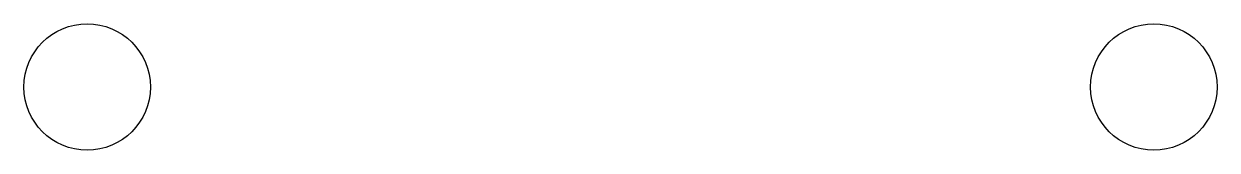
# Model space of a CAD drawing. Extents: x -0.991 to -0.152, y -0.044 to 0.044.
import ezdxf

# ---------------------------------------------------------------- set-up
doc = ezdxf.new("R2010")
doc.units = 0
doc.layers.get('0').update_dxf_attribs({"linetype": 'CONTINUOUS'})

msp = doc.modelspace()

# ---------------------------------------------------------------- linework, layer by layer
for centre in [(-0.9469, 0), (-0.1969, 0)]:
    msp.add_circle(centre, 0.0445)

doc.saveas('drawing.dxf')
